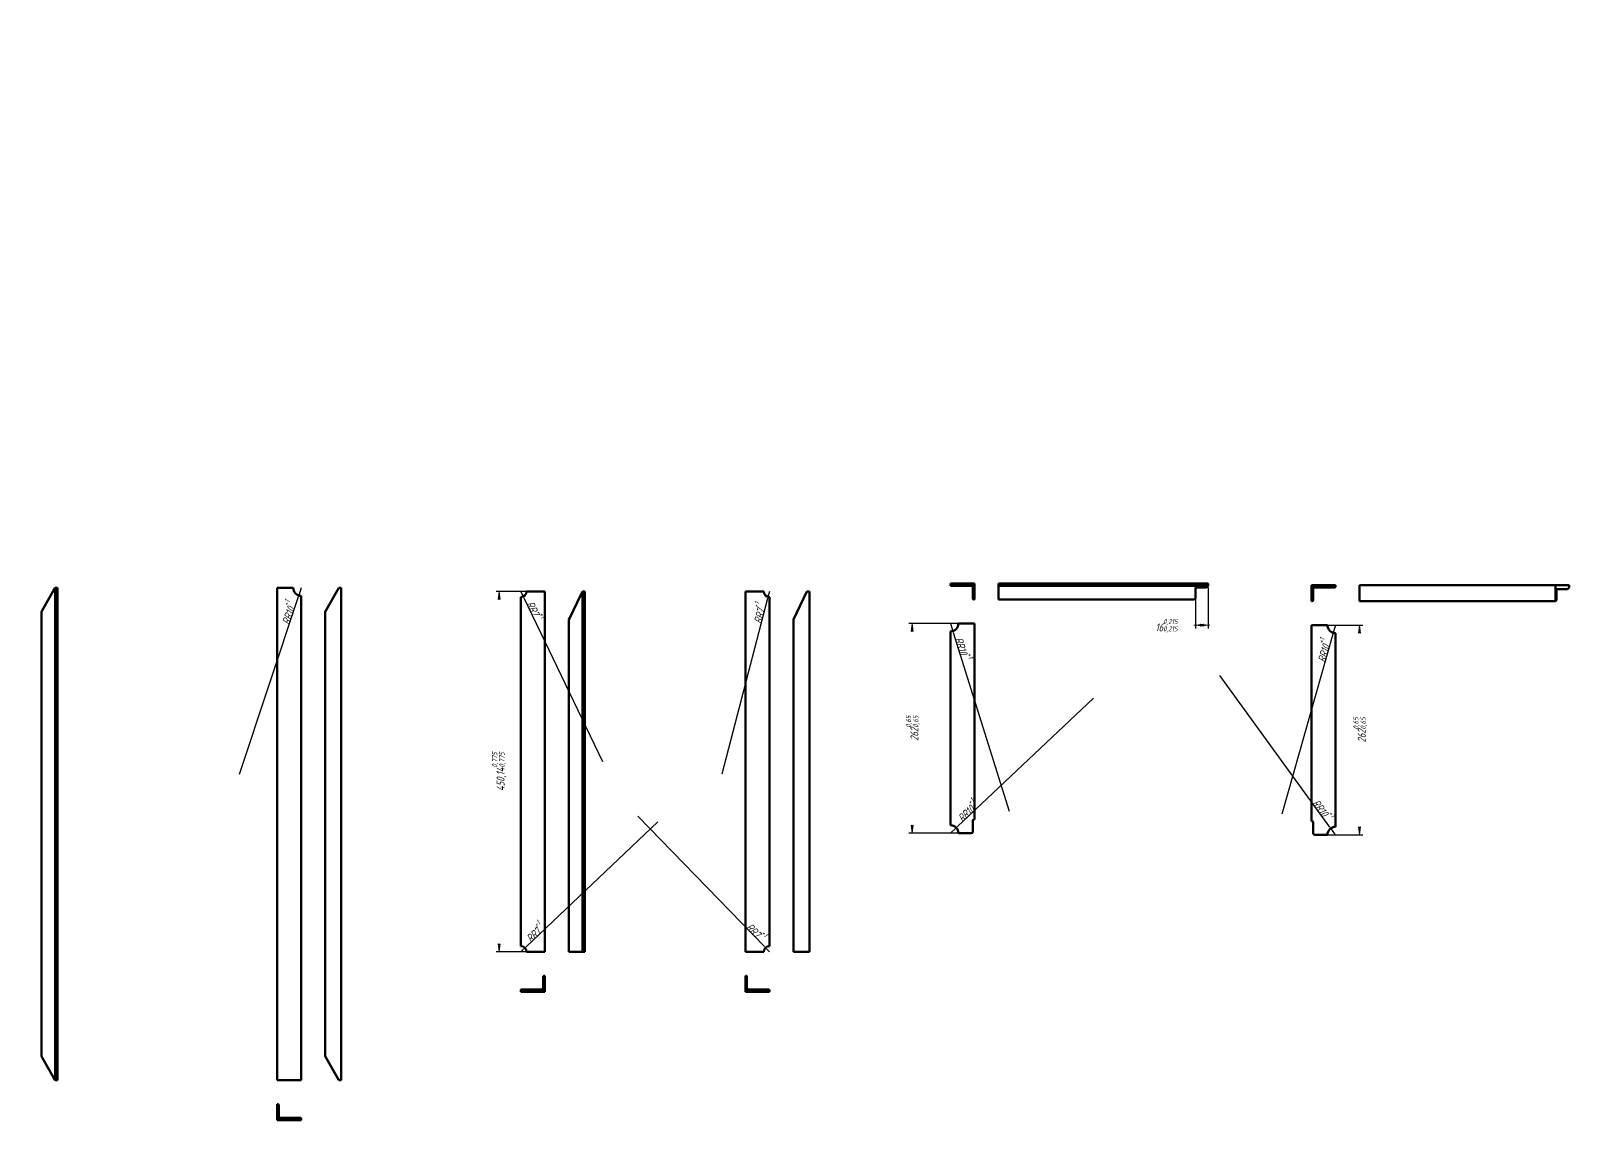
# Model space of a CAD drawing. Header units: millimetres. Extents: x -47 to 3413, y -383 to 297.
# Drawn here: x 930 to 1891, y -383 to 297 of the extents above; entities that cross this region are included whole.
import ezdxf

# ---------------------------------------------------------------- set-up
doc = ezdxf.new("R2010")
doc.units = ezdxf.units.MM
doc.linetypes.add('K5LT_BASIC', pattern=[0])
doc.linetypes.add('K5LT_THIN', pattern=[0])
doc.layers.add('Системный слой', color=7, linetype='Continuous')
doc.layers.add('Системный слой (1)', color=7, linetype='Continuous', true_color=0x909090)
doc.styles.add('KDIMTEXTSTYLE', font='GOST_AU.SHX', dxfattribs={"width": 0.96, "oblique": 15, "height": 5})
doc.dimstyles.new('KDIMSTYLE (0.50)', dxfattribs={"dimtxt": 5, "dimasz": 1, "dimexe": 2, "dimexo": 0, "dimgap": 1, "dimtad": 1, "dimlfac": 2, "dimtxsty": 'KDIMTEXTSTYLE', "dimsah": 1, "dimcen": 0, "dimdle": 1, "dimadec": 0, "dimazin": 0, "dimtfac": 0.667, "dimtmove": 0, "dimatfit": 3, "dimfxl": 1, "dimtvp": 1, "dimtolj": 1, "dimtzin": 0, "dimarcsym": 0})

# ---------------------------------------------------------------- blocks, each defined once
blk = doc.blocks.new('KDIMARROW_01')
at = {"layer": 'Системный слой'}
blk.add_hatch(color=0, dxfattribs=at).paths.add_polyline_path([(0, 0), (-5, 0.658262491226197), (-4.5, 5.51091059616309e-16), (-5, -0.6582624912261956)])
at = {"layer": 'Системный слой', "color": 0, "linetype": 'K5LT_THIN', "lineweight": 18}
for p, q in [((-4.5, 5.51091059616309e-16), (-5, 0.658262491226197)), ((-5, 0.658262491226197), (0, 0)), ((0, 0), (-5, -0.6582624912261956)), ((-5, -0.6582624912261956), (-4.5, 5.51091059616309e-16))]:
    blk.add_line(p, q, dxfattribs=at)
at = {"layer": 'Системный слой (1)', "color": 0, "linetype": 'K5LT_THIN', "lineweight": 18}
blk.add_line((0, 0), (-1, 0), dxfattribs=at)
blk = doc.blocks.new('KDIMARROW_02')
at = {"layer": 'Системный слой'}
blk.add_hatch(color=0, dxfattribs=at).paths.add_polyline_path([(4.5, -5.51091059616309e-16), (5, 0.6582624912261956), (0, 0), (5, -0.658262491226197)])
at = {"layer": 'Системный слой', "color": 0, "linetype": 'K5LT_THIN', "lineweight": 18}
for p, q in [((5, 0.6582624912261956), (0, 0)), ((0, 0), (5, -0.658262491226197)), ((0, 0), (7, -8.572527594031472e-16)), ((4.5, -5.51091059616309e-16), (5, 0.6582624912261956)), ((5, -0.658262491226197), (4.5, -5.51091059616309e-16))]:
    blk.add_line(p, q, dxfattribs=at)
at = {"layer": 'Системный слой (1)', "color": 0, "linetype": 'K5LT_THIN', "lineweight": 18}
blk.add_line((0, 0), (-1, 0), dxfattribs=at)

msp = doc.modelspace()

# ---------------------------------------------------------------- linework, layer by layer
at = {"layer": 'Системный слой (1)', "color": 5, "linetype": 'K5LT_BASIC', "lineweight": 60, "true_color": 0x0000ff}
for p, q in [((937.5127134719198, -65.03029179428842), (944.5127134719197, -52.67735061781809)), ((944.5127134719197, -52.67735061781809), (945.5127134719198, -50.91264473546482)), ((945.5127134719198, -50.91264473546482), (947.0127134719198, -50.91264473546482)), ((945.5127134719198, -50.91264473546482), (945.5127134719198, -55.88758192099789)), ((945.5127134719198, -358.4126447354648), (945.5127134719198, -55.88758192099789)), ((947.0127134719198, -55.91264473546482), (946.0127134719197, -55.91264473546482)), ((947.0127134719198, -55.91264473546482), (947.0127134719198, -50.91264473546482)), ((947.0127134719198, -358.4126447354648), (947.0127134719198, -55.91264473546482)), ((1094.305208590116, -50.91264473546482), (1084.305208590116, -50.91264473546482)), ((1084.305208590116, -358.4126447354648), (1084.305208590116, -50.91264473546482)), ((1099.305208590116, -358.4126447354648), (1099.305208590116, -55.91264473546482)), ((1122.805232408035, -50.91264473546482), (1114.305232408035, -65.91264473546482)), ((1124.305232408035, -50.91264473546482), (1122.805232408035, -50.91264473546482)), ((1124.305232408035, -358.4126447354648), (1124.305232408035, -50.91264473546482)), ((1236.438513077865, -274.7212903855491), (1236.438513077864, -56.65161506544746)), ((1239.938513077864, -53.15161506544746), (1251.438513077864, -53.15161506544746)), ((1251.438513077864, -278.2212903855491), (1251.438513077864, -53.15161506544746)), ((1266.938513077889, -69.62220330074194), (1273.938513077888, -55.21043859486048)), ((1274.938513077888, -53.15161506544746), (1273.938513077888, -55.21043859486048)), ((1274.938513077888, -53.15161506544746), (1274.938513077886, -56.61571668058514)), ((1276.438513077886, -53.15161506544746), (1274.938513077888, -53.15161506544746)), ((1274.938513077886, -274.7571887704113), (1274.938513077886, -56.61571668058514)), ((1275.438513077886, -56.65161506544746), (1276.438513077997, -56.65161506544746)), ((1276.438513077997, -56.65161506544746), (1276.438513077886, -53.15161506544746)), ((1276.438513077997, -274.7212903855491), (1276.438513077997, -56.65161506544746)), ((1376.671040855751, -278.2212903855491), (1376.671040855751, -53.15161506544746)), ((1388.171040855751, -53.15161506544746), (1376.671040855751, -53.15161506544746)), ((1391.67104085575, -274.7212903855491), (1391.671040855751, -56.65161506544746)), ((1415.171072375749, -53.15161506544746), (1406.671072375749, -70.65161506544746)), ((1416.671072375749, -53.15161506544746), (1415.171072375749, -53.15161506544746)), ((1416.671072375749, -278.2212903855491), (1416.671072375749, -53.15161506544746)), ((1504.770599684329, -49.15161506544763), (1504.770599684329, -48.15161506544746)), ((1509.770599684329, -48.15161506544746), (1504.770599684329, -48.15161506544746)), ((1509.770599684329, -49.65161506544757), (1505.270599684329, -49.65161506544752)), ((1509.770599684329, -48.15161506544746), (1517.770599684329, -48.15161506544746)), ((1509.770599684329, -49.65161506544757), (1509.770599684329, -48.15161506544746)), ((1517.770599684329, -49.65161506544746), (1509.770599684329, -49.65161506544757)), ((1518.770599684329, -48.15161506544746), (1517.770599684329, -48.15161506544746)), ((1518.770599684329, -50.65161506544763), (1518.770599684329, -48.15161506544746)), ((1519.27059968433, -48.15161506544746), (1518.770599684329, -48.15161506544746)), ((1518.770599684329, -50.65161506544763), (1518.770599684329, -57.65161506544754)), ((1519.27059968433, -48.15161506544746), (1519.770599684329, -48.15161506544746)), ((1519.770599684329, -48.15161506544746), (1519.770599684329, -58.15161506544749)), ((1539.77059968444, -48.15161506544746), (1534.77059968444, -48.15161506544746)), ((1534.77059968444, -49.65161506544746), (1534.77059968444, -48.15161506544746)), ((1534.77059968444, -49.65161506544746), (1534.77059968444, -50.65161506544763)), ((1539.745536869973, -49.65161506544752), (1534.77059968444, -49.65161506544746)), ((1534.77059968444, -50.65161506544763), (1534.77059968444, -57.65161506544754)), ((1534.77059968444, -57.65161506544754), (1534.77059968444, -58.15161506544749)), ((1660.795662498794, -49.65161506544752), (1539.745536869973, -49.65161506544752)), ((1539.77059968444, -49.15161506544763), (1539.77059968444, -48.15161506544746)), ((1660.770599684327, -48.15161506544746), (1539.77059968444, -48.15161506544746)), ((1657.770599684324, -57.65161506544754), (1657.270599684331, -58.15161506544749)), ((1657.770599684317, -50.65161506544763), (1657.770599684324, -57.65161506544754)), ((1664.770599684322, -50.65161506544763), (1657.770599684317, -50.65161506544763)), ((1660.770599684327, -49.15161506544763), (1660.770599684327, -48.15161506544746)), ((1665.770599684328, -48.15161506544746), (1660.770599684327, -48.15161506544746)), ((1665.770599684327, -49.65161506544757), (1660.795662498794, -49.65161506544752)), ((1665.770599684327, -49.65161506544757), (1664.770599684322, -50.65161506544763)), ((1665.770599684327, -49.65161506544757), (1665.770599684328, -48.15161506544746)), ((1730.774519705042, -49.15161506544757), (1730.274519705043, -49.15161506544757)), ((1730.274519705043, -49.15161506544757), (1730.274519705043, -59.1516150654476)), ((1730.774519705042, -49.15161506544757), (1731.274519705043, -49.15161506544757)), ((1731.274519705043, -49.15161506544757), (1732.274519705043, -49.15161506544757)), ((1731.274519705043, -51.65161506544774), (1731.274519705043, -49.15161506544757)), ((1731.274519705043, -51.65161506544774), (1731.274519705043, -58.65161506544766)), ((1740.274519705043, -49.15161506544757), (1732.274519705043, -49.15161506544757)), ((1732.274519705043, -50.65161506544757), (1740.274519705043, -50.65161506544769)), ((1740.274519705043, -50.65161506544769), (1740.274519705043, -49.15161506544757)), ((1740.274519705043, -49.15161506544757), (1745.274519705042, -49.15161506544757)), ((1740.274519705043, -50.65161506544769), (1744.774519705043, -50.65161506544763)), ((1745.274519705042, -50.15161506544774), (1745.274519705042, -49.15161506544757)), ((1882.774543522963, -49.15161506544757), (1760.274543523072, -49.15161506544757)), ((1760.274543523072, -59.1516150654476), (1760.274543523072, -49.15161506544757)), ((1882.774543522963, -49.15161506544757), (1883.274543522963, -49.15161506544757)), ((1882.774543522963, -49.15161506544757), (1882.774543522963, -59.1516150654476)), ((1890.274543522984, -49.15161506544757), (1883.274543522963, -49.15161506544757)), ((1890.274543522955, -51.65161506544774), (1883.27454352295, -51.65161506544774)), ((1883.27454352295, -51.65161506544774), (1883.274543522957, -58.65161506544766)), ((1890.274543522984, -49.15161506544757), (1891.274543522963, -49.15161506544757)), ((1891.274543522992, -50.65161506544757), (1890.274543522955, -51.65161506544774)), ((1891.274543522992, -50.65161506544757), (1891.274543522963, -49.15161506544757)), ((937.0127134719198, -65.91264473546482), (937.5127134719198, -65.03029179428842)), ((937.0127134719198, -343.4126447354648), (937.0127134719198, -65.91264473546482)), ((1114.305232408035, -343.4126447354648), (1114.305232408035, -65.91264473546482)), ((1519.770599684329, -58.15161506544749), (1519.270599684329, -58.15161506544749)), ((1657.270599684331, -58.15161506544749), (1534.77059968444, -58.15161506544749)), ((1730.274519705043, -59.1516150654476), (1730.774519705043, -59.1516150654476)), ((1882.774543522963, -59.1516150654476), (1760.274543523072, -59.1516150654476)), ((1883.274543522957, -58.65161506544766), (1882.774543522963, -59.1516150654476)), ((1266.938513077889, -69.62220330074194), (1266.438513077889, -70.65161506544746)), ((1266.438513077888, -278.2212903855491), (1266.438513077889, -70.65161506544746)), ((1406.671072375749, -278.2212903855491), (1406.671072375749, -70.65161506544746)), ((1519.770599684329, -73.15161506555705), (1509.770599684329, -73.15161506555705)), ((1519.770599684329, -195.6516150654184), (1519.770599684329, -73.15161506555705)), ((1730.274519705043, -74.15161506555842), (1740.274519705043, -74.15161506555842)), ((1730.274519705043, -196.6516150654197), (1730.274519705043, -74.15161506555842)), ((1504.770599684329, -199.1516150654447), (1504.770599684329, -78.15161506555705)), ((1745.274519705042, -200.1516150654461), (1745.274519705043, -79.15161506555842)), ((1518.770599684329, -203.1516150654684), (1518.77059968433, -196.1516150654479)), ((1519.27059968433, -195.6516150654479), (1519.770599684329, -195.6516150654184)), ((1730.774519705042, -196.6516150654493), (1730.274519705043, -196.6516150654197)), ((1731.274519705043, -204.1516150654697), (1731.274519705042, -197.1516150654493)), ((1509.770599684329, -204.1516150654452), (1517.770599684329, -204.1516150654475)), ((1740.274519705043, -205.1516150654465), (1732.274519705043, -205.1516150654488)), ((1239.938513077865, -278.2212903855491), (1251.438513077864, -278.2212903855491)), ((1266.938513077889, -278.2212903855491), (1266.438513077888, -278.2212903855491)), ((1266.938513077889, -278.2212903855491), (1273.938513077888, -278.2212903855491)), ((1274.938513077888, -278.2212903855491), (1273.938513077888, -278.2212903855491)), ((1274.938513077886, -274.7571887704113), (1274.938513077888, -278.2212903855491)), ((1276.438513077997, -278.2212903855491), (1274.938513077888, -278.2212903855491)), ((1275.438513077886, -274.7212903855491), (1276.438513077997, -274.7212903855491)), ((1276.438513077997, -278.2212903855491), (1276.438513077997, -274.7212903855491)), ((1388.17104085575, -278.2212903855491), (1376.671040855751, -278.2212903855491)), ((1416.671072375749, -278.2212903855491), (1406.671072375749, -278.2212903855491)), ((1250.438513077866, -293.7212903855507), (1250.438513077865, -300.7212903855502)), ((1250.938513077866, -293.2212903855507), (1251.438513077888, -293.2212903855507)), ((1251.438513077886, -301.7212903855507), (1251.438513077888, -293.2212903855507)), ((1376.671040855728, -301.7212903855504), (1376.671040855727, -293.2212903855504)), ((1377.171040855749, -293.2212903855504), (1376.671040855727, -293.2212903855504)), ((1377.671040855749, -293.7212903855504), (1377.67104085575, -300.72129038555)), ((1236.438513077864, -302.2212903855484), (1236.438513077864, -303.2212903856589)), ((1236.438513077864, -303.2212903856589), (1239.938513077864, -303.2212903855484)), ((1239.938513077864, -301.7212903855489), (1236.938513077865, -301.7212903855479)), ((1249.438513077864, -301.7212903855502), (1239.938513077864, -301.7212903855489)), ((1239.938513077864, -303.2212903855484), (1239.938513077864, -301.7212903855489)), ((1239.938513077864, -303.2212903855484), (1251.438513077864, -303.2212903855507)), ((1249.438513077864, -301.7212903855502), (1251.438513077886, -301.7212903855507)), ((1251.438513077864, -303.2212903855507), (1251.438513077886, -301.7212903855507)), ((1378.67104085575, -301.72129038555), (1376.671040855728, -301.7212903855504)), ((1376.671040855751, -303.2212903855504), (1376.671040855728, -301.7212903855504)), ((1388.171040855751, -303.2212903855482), (1376.671040855751, -303.2212903855504)), ((1378.67104085575, -301.72129038555), (1388.171040855751, -301.7212903855486)), ((1388.171040855751, -303.2212903855482), (1388.171040855751, -301.7212903855486)), ((1388.171040855751, -301.7212903855486), (1391.17104085575, -301.7212903855477)), ((1391.671040855751, -303.2212903856587), (1388.171040855751, -303.2212903855482)), ((1391.671040855751, -302.2212903855482), (1391.671040855751, -303.2212903856587)), ((937.5127134719198, -344.2949976766412), (937.0127134719198, -343.4126447354648)), ((944.5127134719197, -356.6479388531114), (937.5127134719198, -344.2949976766412)), ((1122.805232408035, -358.4126447354648), (1114.305232408035, -343.4126447354648)), ((945.5127134719198, -358.4126447354648), (944.5127134719197, -356.6479388531114)), ((946.0127134719197, -358.4126447354648), (945.5127134719198, -358.4126447354648)), ((946.0127134719197, -358.4126447354648), (947.0127134719198, -358.4126447354648)), ((1099.305208590116, -358.4126447354648), (1084.305208590116, -358.4126447354648)), ((1122.805232408035, -358.4126447354648), (1124.305232408035, -358.4126447354648)), ((1084.805208590116, -373.4126447354648), (1084.305208590116, -373.4126447354648)), ((1084.305208590116, -381.9126447354649), (1084.305208590116, -373.4126447354648)), ((1085.305208590116, -373.9126447354648), (1085.305208590116, -380.9126447354647)), ((1086.305208590116, -381.9126447354649), (1084.305208590116, -381.9126447354649)), ((1084.305208590116, -383.4126447354648), (1084.305208590116, -381.9126447354649)), ((1094.305208590116, -383.4126447354648), (1084.305208590116, -383.4126447354648)), ((1086.305208590116, -381.9126447354649), (1094.305208590116, -381.9126447354648)), ((1094.305208590116, -381.9126447354648), (1098.805208590116, -381.9126447354648)), ((1094.305208590116, -381.9126447354648), (1094.305208590116, -383.4126447354648)), ((1099.305208590116, -383.4126447354648), (1094.305208590116, -383.4126447354648)), ((1099.305208590116, -383.4126447354648), (1099.305208590116, -382.4126447354647))]:
    msp.add_line(p, q, dxfattribs=at)
for centre, radius, start, end in [((1099.305208590116, -50.91264473546482), 5.000000000000004, 180, 270), ((1236.438513077864, -53.15161506544746), 3.499999999999948, 270, 0), ((1391.671040855751, -53.15161506544746), 3.499999999999948, 180, 270), ((1505.270599684329, -49.15161506544757), 0.4999999999999454, 180, 270.000000000013), ((1517.770599684329, -50.65161506544743), 1.000000000000001, 0, 90), ((1519.270599684329, -57.65161506544754), 0.4999999999999454, 180, 270), ((1732.274519705043, -51.65161506544754), 1.000000000000001, 89.9999999999886, 180), ((1744.774519705043, -50.15161506544769), 0.4999999999999454, 269.999999999987, 0), ((1730.774519705043, -58.65161506544766), 0.4999999999999454, 270, 0), ((1504.770599684329, -73.15161506556296), 4.999999999999894, 270, 0), ((1745.274519705043, -74.15161506556433), 4.999999999999894, 180, 270), ((1504.770599684329, -204.1516150654465), 4.999999999999893, 0, 90.0000000000052), ((1519.27059968433, -196.1516150654465), 0.500000000000167, 90, 180), ((1730.774519705042, -197.1516150654479), 0.500000000000167, 0, 90), ((1745.274519705042, -205.1516150654479), 4.999999999999893, 89.99999999999478, 180), ((1517.770599684329, -203.1516150654465), 0.9999999999998903, 270.0000000011594, 0), ((1732.274519705043, -204.1516150654479), 0.9999999999998903, 180, 269.9999999988406), ((1236.438513077865, -278.2212903855491), 3.499999999999948, 0, 90), ((1391.67104085575, -278.2212903855491), 3.499999999999948, 90, 180), ((1250.938513077866, -293.7212903855507), 0.500000000000167, 89.99999999998697, 180), ((1377.171040855749, -293.7212903855504), 0.500000000000167, 0, 90.00000000001303), ((1236.938513077864, -302.2212903855479), 0.500000000000167, 89.99999999998697, 180), ((1249.438513077865, -300.7212903855502), 0.9999999999998903, 269.9999999999905, 0), ((1378.67104085575, -300.72129038555), 0.9999999999998903, 179.9999999999847, 270.0000000000096), ((1391.17104085575, -302.2212903855477), 0.500000000000167, 0, 90.00000000001303), ((1084.805208590116, -373.9126447354648), 0.4999999999999454, 0, 90), ((1086.305208590116, -380.9126447354649), 1.000000000000001, 180, 270.000000000013), ((1098.805208590116, -382.4126447354647), 0.4999999999999454, 0, 90)]:
    msp.add_arc(centre, radius, start, end, dxfattribs=at)
for points, knots in [([(945.5127134719198, -55.88758192099789), (945.5127271159313, -55.89242520335256), (945.5223306707749, -55.89806683129956), (945.5507143880563, -55.90334677911659), (945.5756649020531, -55.90622948447219), (945.6084134943469, -55.90859459067912), (945.6496197396798, -55.91034237573763), (945.6972335309003, -55.91147859717694), (945.7486817707202, -55.91213570011035), (945.8189369779327, -55.91256248436298), (945.9072798095533, -55.91265294215532), (945.9788625450894, -55.91264458107747), (946.0127134719197, -55.91264473546482)], [0, 0, 0, 0, 2.378389022519211, 3.30955053242505, 4.195948990274811, 5.206838021664566, 6.329768316389813, 7.384149438618354, 8.42411587943001, 9.463911747947014, 11.33528591396364, 13, 13, 13, 13]), ([(1274.938513077886, -56.61571668058514), (1274.938517660014, -56.62133361246424), (1274.944684643117, -56.62799620270238), (1274.962778291014, -56.63472671524312), (1274.978964639423, -56.63874069318496), (1275.002025976557, -56.64251760232042), (1275.034926752481, -56.64588318282074), (1275.07627762518, -56.6483644990941), (1275.12403602475, -56.64997416732797), (1275.175617158212, -56.6509022630238), (1275.245992514787, -56.65150209911423), (1275.333988252435, -56.65162618056394), (1275.405111484032, -56.65161486170251), (1275.438513077886, -56.65161506544746)], [0, 0, 0, 0, 2.078953981526005, 2.833698770225647, 3.591736352107633, 4.548140487960646, 5.637167696670851, 6.846461071873608, 7.981489060875607, 9.10145614811105, 10.22064911701938, 12.23289860638742, 14, 14, 14, 14]), ([(1539.77059968444, -49.15161506544763), (1539.770597319446, -49.18546178099001), (1539.770605531463, -49.23416029575043), (1539.770562195811, -49.29706669924036), (1539.770471485025, -49.34419066008178), (1539.770245024121, -49.39482393594847), (1539.769784248292, -49.4431398556593), (1539.768914797874, -49.49211194502183), (1539.767539133318, -49.53581635177497), (1539.765669682441, -49.56898089103586), (1539.763728395898, -49.59224467555529), (1539.761798694218, -49.60935774183093), (1539.758743435448, -49.62830764185767), (1539.753761210538, -49.64630492086098), (1539.74872011909, -49.65161573481032), (1539.745536869973, -49.65161506544752)], [0, 0, 0, 0, 2.051912720377576, 2.972909765920305, 3.9686854709066, 5.107296094248104, 6.388393571260726, 7.456047805609987, 8.955993946591189, 10.24688093179795, 10.8931887892582, 11.75418991561337, 12.61313926023988, 14.07349999782456, 16, 16, 16, 16]), ([(1660.795662498794, -49.65161506544752), (1660.790819196006, -49.6516014215992), (1660.785177550706, -49.64199778855917), (1660.779897601405, -49.61361388278902), (1660.777014907806, -49.58866331813476), (1660.774649816031, -49.55591477809284), (1660.77290204029, -49.514708651879), (1660.771765822015, -49.46709495954508), (1660.771108719694, -49.41564676663347), (1660.770681935408, -49.3453915594292), (1660.770591477612, -49.25704872780719), (1660.770599838719, -49.18546599227437), (1660.770599684327, -49.15161506544763)], [0, 0, 0, 0, 2.378399045920606, 3.309563417752557, 4.195960429972343, 5.206845176288939, 6.3297711756541, 7.384149438714759, 8.424115879544761, 9.463911748073748, 11.33528591410327, 13, 13, 13, 13]), ([(1275.438513077886, -274.7212903855491), (1275.404663897041, -274.7212937641426), (1275.355962671692, -274.7212820319184), (1275.293052607353, -274.7213439530643), (1275.245922338008, -274.7214735850812), (1275.195280180143, -274.7217972534414), (1275.146978294661, -274.7224556339256), (1275.098102611198, -274.7236956860994), (1275.054441858382, -274.7256568808153), (1275.021256670015, -274.7283251873731), (1274.997850341117, -274.7311158362721), (1274.98057823361, -274.7339069175883), (1274.961485825902, -274.7383402421397), (1274.943689072589, -274.7454977416301), (1274.938512445329, -274.7527000089298), (1274.938513077886, -274.7571887704113)], [0, 0, 0, 0, 2.049784319211875, 2.969875111764138, 3.964754156590923, 5.102439998962313, 6.382539903979153, 7.447537276834495, 8.939883753613955, 10.23300189408776, 10.88250104968856, 11.75345792703484, 12.62355415592093, 14.10036721678351, 16, 16, 16, 16])]:
    msp.add_open_spline(points, degree=3, knots=knots, dxfattribs=at)

# ---------------------------------------------------------------- dimensions: what is measured, and where the dimension line sits
at = {"layer": 'Системный слой (1)', "color": 7}
for center, radius, location, override in [((1099.305208590116, -50.91264473546482), 4.999999999999934, (1093.840076629328, -67.30804061782936), {"dimpost": '\\H5.0;\\W0.965;\\Q15;R<>\\H0.65x;\\S+1^;\\H1.5x;', "dimblk2": 'KDIMARROW_01', "dimclrt": 7, "dimtolj": 1}), ((1236.438513077864, -53.15161506544746), 3.4999999999999627, (1242.815927466277, -66.42273985038241), {"dimpost": '\\H5.0;\\W0.965;\\Q15;R<>\\H0.65x;\\S+1^;\\H1.5x;', "dimblk2": 'KDIMARROW_02', "dimclrt": 7, "dimtolj": 1}), ((1391.671040855751, -53.15161506544746), 3.4999999999999436, (1387.960357054398, -67.40029897187293), {"dimpost": '\\H5.0;\\W0.965;\\Q15;R<>\\H0.65x;\\S+1^;\\H1.5x;', "dimblk2": 'KDIMARROW_02', "dimclrt": 7, "dimtolj": 1}), ((1504.770599684329, -73.15161506556319), 4.99999999999988, (1509.942455529818, -89.64187220733493), {"dimpost": '\\H5.0;\\W0.965;\\Q15;R<>\\H0.65x;\\S+1^;\\H1.5x;', "dimblk2": 'KDIMARROW_02', "dimclrt": 7, "dimtolj": 1}), ((1745.274519705043, -74.1516150655641), 4.999999999999798, (1740.552302330327, -90.77621540825535), {"dimpost": '\\H5.0;\\W0.965;\\Q15;R<>\\H0.65x;\\S+1^;\\H1.5x;', "dimblk2": 'KDIMARROW_02', "dimclrt": 7, "dimtolj": 1}), ((1504.770599684329, -204.1516150654468), 4.999999999999766, (1517.335033433964, -192.2852054130153), {"dimpost": '\\H5.0;\\W0.965;\\Q15;R<>\\H0.65x;\\S+1^;\\H1.5x;', "dimblk2": 'KDIMARROW_02', "dimclrt": 7, "dimtolj": 1}), ((1745.274519705042, -205.1516150654477), 4.99999999999933, (1735.128804524924, -191.1608632281735), {"dimpost": '\\H5.0;\\W0.965;\\Q15;R<>\\H0.65x;\\S+1^;\\H1.5x;', "dimblk2": 'KDIMARROW_02', "dimclrt": 7, "dimtolj": 1}), ((1236.438513077865, -278.2212903855491), 3.4999999999993556, (1247.129494658792, -268.0972062207905), {"dimpost": '\\H5.0;\\W0.965;\\Q15;R<>\\H0.65x;\\S+1^;\\H1.5x;', "dimblk2": 'KDIMARROW_02', "dimclrt": 7, "dimtolj": 1}), ((1391.67104085575, -278.2212903855491), 3.500000000000066, (1381.419338099513, -267.652621692823), {"dimpost": '\\H5.0;\\W0.965;\\Q15;R<>\\H0.65x;\\S+1^;\\H1.5x;', "dimblk2": 'KDIMARROW_02', "dimclrt": 7, "dimtolj": 1})]:
    msp.add_radius_dim(center=center, radius=radius, location=location, dimstyle='KDIMSTYLE (0.50)', override=override, dxfattribs=at).render()
for base, p1, p2, location, override in [((1222.942204802219, -53.15161506544746), (1251.438513077864, -278.2212903855491), (1251.438513077864, -53.15161506544746), (1222.942204802219, -165.6864527254983), {"dimexo": 0, "dimpost": '\\H5.0;\\W0.965;\\Q15;<>\\H0.65x;\\S0,775^0,775;\\H1.5x;', "dimblk1": 'KDIMARROW_01', "dimblk2": 'KDIMARROW_01', "dimse1": 0, "dimse2": 0, "dimclrt": 7, "dimtolj": 1}), ((1480.860354442445, -73.15161506555722), (1509.770599684329, -204.1516150654465), (1509.770599684329, -73.15161506555705), (1480.860354442446, -138.651615065502), {"dimexo": 0, "dimpost": '\\H5.0;\\W0.965;\\Q15;<>\\H0.65x;\\S0,65^0,65;\\H1.5x;', "dimblk1": 'KDIMARROW_01', "dimblk2": 'KDIMARROW_01', "dimse1": 0, "dimse2": 0, "dimclrt": 7, "dimtolj": 1}), ((1760.274543523073, -74.15161506556439), (1740.274519705043, -205.1516150654465), (1740.274519705043, -74.15161506556433), (1760.274543523072, -139.6516150655055), {"dimexo": 0, "dimpost": '\\H5.0;\\W0.965;\\Q15;<>\\H0.65x;\\S0,65^0,65;\\H1.5x;', "dimblk1": 'KDIMARROW_01', "dimblk2": 'KDIMARROW_01', "dimse1": 0, "dimse2": 0, "dimclrt": 7, "dimtolj": 1})]:
    msp.add_linear_dim(base=base, p1=p1, p2=p2, angle=90, location=location, dimstyle='KDIMSTYLE (0.50)', override=override, dxfattribs=at).render()
msp.add_linear_dim(base=(1657.770599684317, -74.22204796031724), p1=(1665.770599684327, -50.65161506544763), p2=(1657.770599684317, -50.65161506544763), location=(1639.714142202927, -74.22204796031724), dimstyle='KDIMSTYLE (0.50)', override={"dimexo": 0, "dimpost": '\\H5.0;\\W0.965;\\Q15;<>\\H0.65x;\\S0,215^0,215;\\H1.5x;', "dimblk1": 'KDIMARROW_02', "dimblk2": 'KDIMARROW_02', "dimse1": 0, "dimse2": 0, "dimclrt": 7, "dimtolj": 1}, dxfattribs=at).render()

doc.saveas('drawing.dxf')
